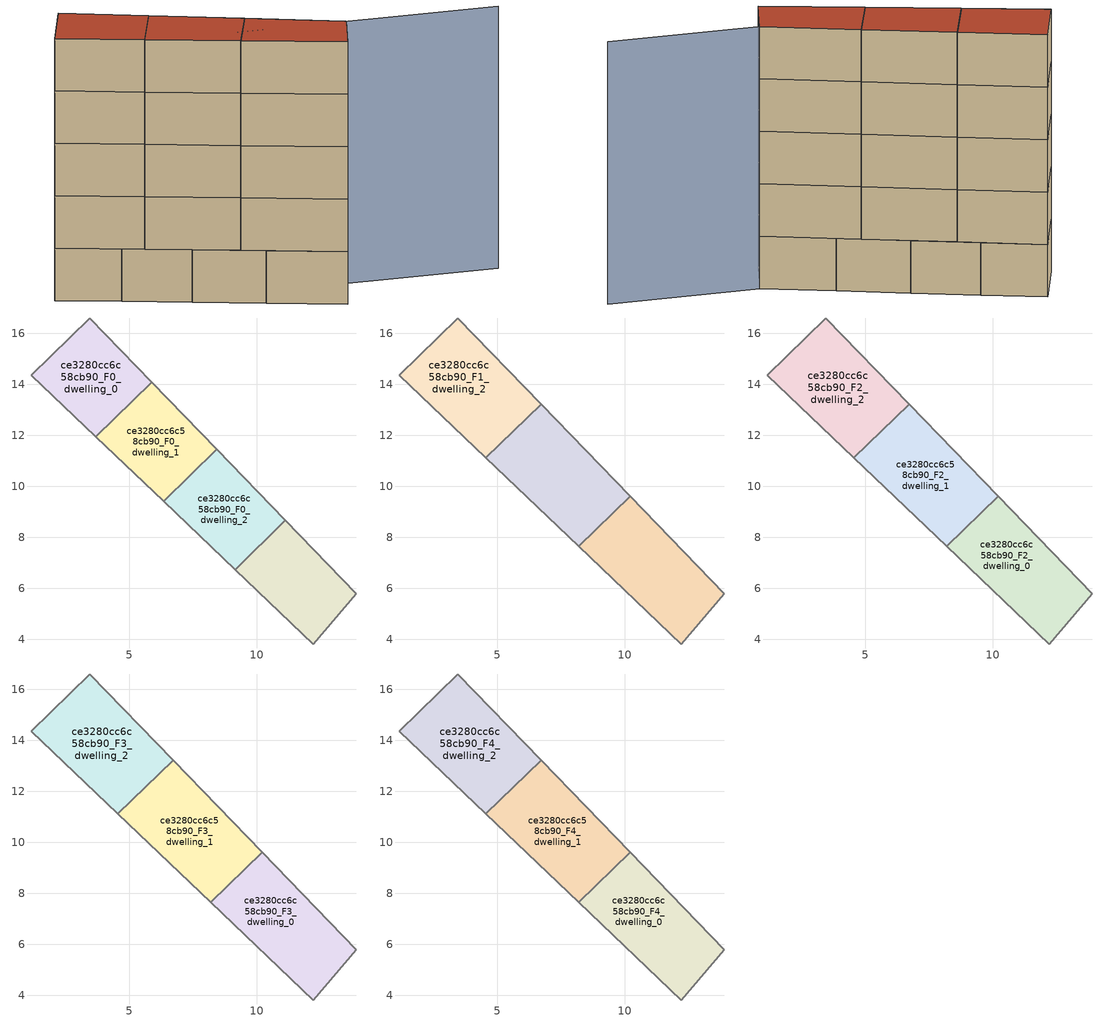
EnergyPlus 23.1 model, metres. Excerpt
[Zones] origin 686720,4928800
ce3280cc6c58cb90_F0_dwelling_0
 floor ground (EU_floor_Construction): 3.45,16.6 5.88,14.08 3.69,11.94 1.16,14.35 z0
 wall adiabatic (EU_wall_Construction): 5.88,14.08 3.45,16.6 1.16,14.35 3.69,11.94 z0:3
 wall to ce3280cc6c58cb90_F0_dwelling_1 (EU_wall_Construction): 3.69,11.94 5.88,14.08 z0:3
ce3280cc6c58cb90_F0_dwelling_1
 floor ground (EU_floor_Construction): 5.88,14.08 8.42,11.45 6.35,9.41 3.69,11.94 z0
 wall adiabatic (EU_wall_Construction): 8.42,11.45 5.88,14.08 / 3.69,11.94 6.35,9.41 z0:3
 wall to ce3280cc6c58cb90_F0_dwelling_2 (EU_wall_Construction): 6.35,9.41 8.42,11.45 z0:3
ce3280cc6c58cb90_F0_dwelling_2
 floor ground (EU_floor_Construction): 8.42,11.45 11.11,8.66 9.15,6.74 6.35,9.41 z0
 wall adiabatic (EU_wall_Construction): 11.11,8.66 8.42,11.45 / 6.35,9.41 9.15,6.74 z0:3
 wall to ce3280cc6c58cb90_F0_dwelling_3 (EU_wall_Construction): 9.15,6.74 11.11,8.66 z0:3
ce3280cc6c58cb90_F0_dwelling_3
 floor ground (EU_floor_Construction): 11.11,8.66 13.89,5.79 12.21,3.82 9.15,6.74 z0
 wall adiabatic (EU_wall_Construction): 9.15,6.74 12.21,3.82 13.89,5.79 11.11,8.66 z0:3
ce3280cc6c58cb90_F1_dwelling_0
 floor to ce3280cc6c58cb90_F0_dwelling_3 (EU_floor_Construction): 11.11,8.66 13.89,5.79 12.21,3.82 9.15,6.74 z3
 floor to ce3280cc6c58cb90_F0_dwelling_2 (EU_floor_Construction): 10.2,9.6 11.11,8.66 9.15,6.74 8.19,7.65 z3
 wall adiabatic (EU_wall_Construction): 8.19,7.65 12.21,3.82 13.89,5.79 10.2,9.6 z3:6
 wall to ce3280cc6c58cb90_F1_dwelling_1 (EU_wall_Construction): 10.2,9.6 8.19,7.65 z3:6
ce3280cc6c58cb90_F1_dwelling_1
 floor to ce3280cc6c58cb90_F0_dwelling_1 (EU_floor_Construction): 6.72,13.21 8.42,11.45 6.35,9.41 4.55,11.12 z3
 floor to ce3280cc6c58cb90_F0_dwelling_2 (EU_floor_Construction): 8.42,11.45 10.2,9.6 8.19,7.65 6.35,9.41 z3
 wall adiabatic (EU_wall_Construction): 10.2,9.6 6.72,13.21 / 4.55,11.12 8.19,7.65 z3:6
 wall to ce3280cc6c58cb90_F1_dwelling_2 (EU_wall_Construction): 6.72,13.21 4.55,11.12 z3:6
ce3280cc6c58cb90_F1_dwelling_2
 floor to ce3280cc6c58cb90_F0_dwelling_0 (EU_floor_Construction): 3.45,16.6 5.88,14.08 3.69,11.94 1.16,14.35 z3
 floor to ce3280cc6c58cb90_F0_dwelling_1 (EU_floor_Construction): 5.88,14.08 6.72,13.21 4.55,11.12 3.69,11.94 z3
 wall adiabatic (EU_wall_Construction): 6.72,13.21 3.45,16.6 1.16,14.35 4.55,11.12 z3:6
ce3280cc6c58cb90_F2_dwelling_0
 floor to ce3280cc6c58cb90_F1_dwelling_0 (EU_floor_Construction): 10.2,9.6 13.89,5.79 12.21,3.82 8.19,7.65 z6
 wall adiabatic (EU_wall_Construction): 8.19,7.65 12.21,3.82 13.89,5.79 10.2,9.6 z6:9
 wall to ce3280cc6c58cb90_F2_dwelling_1 (EU_wall_Construction): 10.2,9.6 8.19,7.65 z6:9
ce3280cc6c58cb90_F2_dwelling_1
 floor to ce3280cc6c58cb90_F1_dwelling_1 (EU_floor_Construction): 6.72,13.21 10.2,9.6 8.19,7.65 4.55,11.12 z6
 wall adiabatic (EU_wall_Construction): 10.2,9.6 6.72,13.21 / 4.55,11.12 8.19,7.65 z6:9
 wall to ce3280cc6c58cb90_F2_dwelling_2 (EU_wall_Construction): 6.72,13.21 4.55,11.12 z6:9
ce3280cc6c58cb90_F2_dwelling_2
 floor to ce3280cc6c58cb90_F1_dwelling_2 (EU_floor_Construction): 3.45,16.6 6.72,13.21 4.55,11.12 1.16,14.35 z6
 wall adiabatic (EU_wall_Construction): 6.72,13.21 3.45,16.6 1.16,14.35 4.55,11.12 z6:9
ce3280cc6c58cb90_F3_dwelling_0
 floor to ce3280cc6c58cb90_F2_dwelling_0 (EU_floor_Construction): 10.2,9.6 13.89,5.79 12.21,3.82 8.19,7.65 z9
 wall adiabatic (EU_wall_Construction): 8.19,7.65 12.21,3.82 13.89,5.79 10.2,9.6 z9:12
 wall to ce3280cc6c58cb90_F3_dwelling_1 (EU_wall_Construction): 10.2,9.6 8.19,7.65 z9:12
ce3280cc6c58cb90_F3_dwelling_1
 floor to ce3280cc6c58cb90_F2_dwelling_1 (EU_floor_Construction): 6.72,13.21 10.2,9.6 8.19,7.65 4.55,11.12 z9
 wall adiabatic (EU_wall_Construction): 10.2,9.6 6.72,13.21 / 4.55,11.12 8.19,7.65 z9:12
 wall to ce3280cc6c58cb90_F3_dwelling_2 (EU_wall_Construction): 6.72,13.21 4.55,11.12 z9:12
ce3280cc6c58cb90_F3_dwelling_2
 floor to ce3280cc6c58cb90_F2_dwelling_2 (EU_floor_Construction): 3.45,16.6 6.72,13.21 4.55,11.12 1.16,14.35 z9
 wall adiabatic (EU_wall_Construction): 6.72,13.21 3.45,16.6 1.16,14.35 4.55,11.12 z9:12
ce3280cc6c58cb90_F4_dwelling_0
 floor to ce3280cc6c58cb90_F3_dwelling_0 (EU_floor_Construction): 10.2,9.6 13.89,5.79 12.21,3.82 8.19,7.65 z12
 wall adiabatic (EU_wall_Construction): 8.19,7.65 12.21,3.82 13.89,5.79 10.2,9.6 z12:15
 wall to ce3280cc6c58cb90_F4_dwelling_1 (EU_wall_Construction): 10.2,9.6 8.19,7.65 z12:15
 roof outside (EU_roof_Construction): 12.21,3.82 13.89,5.79 10.2,9.6 8.19,7.65 z15
ce3280cc6c58cb90_F4_dwelling_1
 floor to ce3280cc6c58cb90_F3_dwelling_1 (EU_floor_Construction): 6.72,13.21 10.2,9.6 8.19,7.65 4.55,11.12 z12
 wall adiabatic (EU_wall_Construction): 10.2,9.6 6.72,13.21 / 4.55,11.12 8.19,7.65 z12:15
 wall to ce3280cc6c58cb90_F4_dwelling_2 (EU_wall_Construction): 6.72,13.21 4.55,11.12 z12:15
 roof outside (EU_roof_Construction): 10.2,9.6 6.72,13.21 4.55,11.12 8.19,7.65 z15
ce3280cc6c58cb90_F4_dwelling_2
 floor to ce3280cc6c58cb90_F3_dwelling_2 (EU_floor_Construction): 3.45,16.6 6.72,13.21 4.55,11.12 1.16,14.35 z12
 wall adiabatic (EU_wall_Construction): 6.72,13.21 3.45,16.6 1.16,14.35 4.55,11.12 z12:15
 roof outside (EU_roof_Construction): 6.72,13.21 3.45,16.6 1.16,14.35 4.55,11.12 z15
shading: 8.54,8.68 21.06,1.91 z0:15
[Building]
EU S2 Campaign: North Axis=0; Terrain=City; Solar Distribution=FullExterior
[Site:Location]
Bologna: Latitude=44.5; Longitude=11.25; Time Zone=1; Elevation=37
[SizingPeriod:WeatherFileDays]
AnnualSizingPeriod: Begin Month=1; Begin Day of Month=1; End Month=12; End Day of Month=31; Day of Week for Start Day=Monday; Use Weather File Daylight Saving Period=No; Use Weather File Rain and Snow Indicators=No
[MATERIAL]
EU_InternalMass_Material: Roughness=MediumRough; Thickness=0.1; Conductivity=1; Density=1800; Specific Heat=900; Thermal Absorptance=0.9; Solar Absorptance=0.7; Visible Absorptance=0.7
[MATERIAL:NOMASS] Roughness=MediumRough; Thermal Absorptance=0.9; Solar Absorptance=0.7; Visible Absorptance=0.7
Name | Thermal Resistance
EU_wall_NoMass | 0.905828
EU_roof_NoMass | 0.37593
EU_floor_NoMass | 0.67114
[CONSTRUCTION]
EU_wall_Construction: EU_wall_NoMass
EU_roof_Construction: EU_roof_NoMass
EU_floor_Construction: EU_floor_NoMass
EU_InternalMass_Construction: EU_InternalMass_Material
[ZONE] Type=1; Multiplier=1; Ceiling Height=autocalculate; Floor Area=autocalculate; Part of Total Floor Area=Yes
Name | Volume
ce3280cc6c58cb90_F0_dwelling_0 | 32.8477
ce3280cc6c58cb90_F1_dwelling_0; ce3280cc6c58cb90_F2_dwelling_0; ce3280cc6c58cb90_F3_dwelling_0; ce3280cc6c58cb90_F4_dwelling_0 | 43.7952
ce3280cc6c58cb90_F0_dwelling_1 | 32.8433
ce3280cc6c58cb90_F1_dwelling_1; ce3280cc6c58cb90_F2_dwelling_1; ce3280cc6c58cb90_F3_dwelling_1; ce3280cc6c58cb90_F4_dwelling_1 | 43.7937
ce3280cc6c58cb90_F0_dwelling_2 | 32.844
ce3280cc6c58cb90_F1_dwelling_2; ce3280cc6c58cb90_F2_dwelling_2; ce3280cc6c58cb90_F3_dwelling_2; ce3280cc6c58cb90_F4_dwelling_2 | 43.7981
ce3280cc6c58cb90_F0_dwelling_3 | 32.8425
[INTERNALMASS] Construction=EU_InternalMass_Construction
Name | Zone or ZoneList | Surface Area
ce3280cc6c58cb90_F0_dwelling_0_EU_InternalMass | ce3280cc6c58cb90_F0_dwelling_0 | 10.9495
ce3280cc6c58cb90_F0_dwelling_1_EU_InternalMass | ce3280cc6c58cb90_F0_dwelling_1 | 10.9478
ce3280cc6c58cb90_F0_dwelling_2_EU_InternalMass | ce3280cc6c58cb90_F0_dwelling_2 | 10.9481
ce3280cc6c58cb90_F0_dwelling_3_EU_InternalMass | ce3280cc6c58cb90_F0_dwelling_3 | 10.9477
ce3280cc6c58cb90_F1_dwelling_0_EU_InternalMass | ce3280cc6c58cb90_F1_dwelling_0 | 14.5985
ce3280cc6c58cb90_F1_dwelling_1_EU_InternalMass | ce3280cc6c58cb90_F1_dwelling_1 | 14.5975
ce3280cc6c58cb90_F1_dwelling_2_EU_InternalMass | ce3280cc6c58cb90_F1_dwelling_2 | 14.5997
ce3280cc6c58cb90_F2_dwelling_0_EU_InternalMass | ce3280cc6c58cb90_F2_dwelling_0 | 14.5985
ce3280cc6c58cb90_F2_dwelling_1_EU_InternalMass | ce3280cc6c58cb90_F2_dwelling_1 | 14.5975
ce3280cc6c58cb90_F2_dwelling_2_EU_InternalMass | ce3280cc6c58cb90_F2_dwelling_2 | 14.5997
ce3280cc6c58cb90_F3_dwelling_0_EU_InternalMass | ce3280cc6c58cb90_F3_dwelling_0 | 14.5985
ce3280cc6c58cb90_F3_dwelling_1_EU_InternalMass | ce3280cc6c58cb90_F3_dwelling_1 | 14.5975
ce3280cc6c58cb90_F3_dwelling_2_EU_InternalMass | ce3280cc6c58cb90_F3_dwelling_2 | 14.5997
ce3280cc6c58cb90_F4_dwelling_0_EU_InternalMass | ce3280cc6c58cb90_F4_dwelling_0 | 14.5985
ce3280cc6c58cb90_F4_dwelling_1_EU_InternalMass | ce3280cc6c58cb90_F4_dwelling_1 | 14.5975
ce3280cc6c58cb90_F4_dwelling_2_EU_InternalMass | ce3280cc6c58cb90_F4_dwelling_2 | 14.5997
[OTHEREQUIPMENT] Fuel Type=Electricity; Design Level Calculation Method=Watts/Area; Power per Zone Floor Area=1; Fraction Latent=0; Fraction Radiant=0; Fraction Lost=0; Carbon Dioxide Generation Rate=0; EndUse Subcategory=EU_Step8_InternalGains
Name | Zone or ZoneList or Space or SpaceList | Schedule
EU_Step8_InternalGain_ce3280cc6c58cb90_F0_dwelling_0_f000 | ce3280cc6c58cb90_F0_dwelling_0 | EU_Step8_GainSchedule_ce3280cc6c58cb90_F0_dwelling_0_f000
EU_Step8_InternalGain_ce3280cc6c58cb90_F0_dwelling_1_f000 | ce3280cc6c58cb90_F0_dwelling_1 | EU_Step8_GainSchedule_ce3280cc6c58cb90_F0_dwelling_1_f000
EU_Step8_InternalGain_ce3280cc6c58cb90_F0_dwelling_2_f000 | ce3280cc6c58cb90_F0_dwelling_2 | EU_Step8_GainSchedule_ce3280cc6c58cb90_F0_dwelling_2_f000
EU_Step8_InternalGain_ce3280cc6c58cb90_F0_dwelling_3_f000 | ce3280cc6c58cb90_F0_dwelling_3 | EU_Step8_GainSchedule_ce3280cc6c58cb90_F0_dwelling_3_f000
EU_Step8_InternalGain_ce3280cc6c58cb90_F1_dwelling_0_f000 | ce3280cc6c58cb90_F1_dwelling_0 | EU_Step8_GainSchedule_ce3280cc6c58cb90_F1_dwelling_0_f000
EU_Step8_InternalGain_ce3280cc6c58cb90_F1_dwelling_1_f000 | ce3280cc6c58cb90_F1_dwelling_1 | EU_Step8_GainSchedule_ce3280cc6c58cb90_F1_dwelling_1_f000
EU_Step8_InternalGain_ce3280cc6c58cb90_F1_dwelling_2_f000 | ce3280cc6c58cb90_F1_dwelling_2 | EU_Step8_GainSchedule_ce3280cc6c58cb90_F1_dwelling_2_f000
EU_Step8_InternalGain_ce3280cc6c58cb90_F2_dwelling_0_f000 | ce3280cc6c58cb90_F2_dwelling_0 | EU_Step8_GainSchedule_ce3280cc6c58cb90_F2_dwelling_0_f000
EU_Step8_InternalGain_ce3280cc6c58cb90_F2_dwelling_1_f000 | ce3280cc6c58cb90_F2_dwelling_1 | EU_Step8_GainSchedule_ce3280cc6c58cb90_F2_dwelling_1_f000
EU_Step8_InternalGain_ce3280cc6c58cb90_F2_dwelling_2_f000 | ce3280cc6c58cb90_F2_dwelling_2 | EU_Step8_GainSchedule_ce3280cc6c58cb90_F2_dwelling_2_f000
EU_Step8_InternalGain_ce3280cc6c58cb90_F3_dwelling_0_f000 | ce3280cc6c58cb90_F3_dwelling_0 | EU_Step8_GainSchedule_ce3280cc6c58cb90_F3_dwelling_0_f000
EU_Step8_InternalGain_ce3280cc6c58cb90_F3_dwelling_1_f000 | ce3280cc6c58cb90_F3_dwelling_1 | EU_Step8_GainSchedule_ce3280cc6c58cb90_F3_dwelling_1_f000
EU_Step8_InternalGain_ce3280cc6c58cb90_F3_dwelling_2_f000 | ce3280cc6c58cb90_F3_dwelling_2 | EU_Step8_GainSchedule_ce3280cc6c58cb90_F3_dwelling_2_f000
EU_Step8_InternalGain_ce3280cc6c58cb90_F4_dwelling_0_f000 | ce3280cc6c58cb90_F4_dwelling_0 | EU_Step8_GainSchedule_ce3280cc6c58cb90_F4_dwelling_0_f000
EU_Step8_InternalGain_ce3280cc6c58cb90_F4_dwelling_1_f000 | ce3280cc6c58cb90_F4_dwelling_1 | EU_Step8_GainSchedule_ce3280cc6c58cb90_F4_dwelling_1_f000
EU_Step8_InternalGain_ce3280cc6c58cb90_F4_dwelling_2_f000 | ce3280cc6c58cb90_F4_dwelling_2 | EU_Step8_GainSchedule_ce3280cc6c58cb90_F4_dwelling_2_f000
[ZONEVENTILATION:DESIGNFLOWRATE] Schedule=EU_AlwaysOn; Design Flow Rate Calculation Method=AirChanges/Hour; Air Changes per Hour=0.73129; Ventilation Type=Natural; Fan Pressure Rise=0; Fan Total Efficiency=1; Constant Term Coefficient=1; Temperature Term Coefficient=0; Velocity Term Coefficient=0; Velocity Squared Term Coefficient=0; Minimum Indoor Temperature=-100; Maximum Indoor Temperature=100; Delta Temperature=-100; Minimum Outdoor Temperature=-100; Maximum Outdoor Temperature=100; Maximum Wind Speed=40
Name | Zone or ZoneList or Space or SpaceList
EU_ConstantAir_ce3280cc6c58cb90_F0_dwelling_0 | ce3280cc6c58cb90_F0_dwelling_0
EU_ConstantAir_ce3280cc6c58cb90_F0_dwelling_1 | ce3280cc6c58cb90_F0_dwelling_1
EU_ConstantAir_ce3280cc6c58cb90_F0_dwelling_2 | ce3280cc6c58cb90_F0_dwelling_2
EU_ConstantAir_ce3280cc6c58cb90_F0_dwelling_3 | ce3280cc6c58cb90_F0_dwelling_3
EU_ConstantAir_ce3280cc6c58cb90_F1_dwelling_0 | ce3280cc6c58cb90_F1_dwelling_0
EU_ConstantAir_ce3280cc6c58cb90_F1_dwelling_1 | ce3280cc6c58cb90_F1_dwelling_1
EU_ConstantAir_ce3280cc6c58cb90_F1_dwelling_2 | ce3280cc6c58cb90_F1_dwelling_2
EU_ConstantAir_ce3280cc6c58cb90_F2_dwelling_0 | ce3280cc6c58cb90_F2_dwelling_0
EU_ConstantAir_ce3280cc6c58cb90_F2_dwelling_1 | ce3280cc6c58cb90_F2_dwelling_1
EU_ConstantAir_ce3280cc6c58cb90_F2_dwelling_2 | ce3280cc6c58cb90_F2_dwelling_2
EU_ConstantAir_ce3280cc6c58cb90_F3_dwelling_0 | ce3280cc6c58cb90_F3_dwelling_0
EU_ConstantAir_ce3280cc6c58cb90_F3_dwelling_1 | ce3280cc6c58cb90_F3_dwelling_1
EU_ConstantAir_ce3280cc6c58cb90_F3_dwelling_2 | ce3280cc6c58cb90_F3_dwelling_2
EU_ConstantAir_ce3280cc6c58cb90_F4_dwelling_0 | ce3280cc6c58cb90_F4_dwelling_0
EU_ConstantAir_ce3280cc6c58cb90_F4_dwelling_1 | ce3280cc6c58cb90_F4_dwelling_1
EU_ConstantAir_ce3280cc6c58cb90_F4_dwelling_2 | ce3280cc6c58cb90_F4_dwelling_2
[HVACTEMPLATE:THERMOSTAT] Constant Heating Setpoint=20; Constant Cooling Setpoint=50
EU_HeatOnly_ce3280cc6c58cb90_F0_dwelling_0; EU_HeatOnly_ce3280cc6c58cb90_F0_dwelling_1; EU_HeatOnly_ce3280cc6c58cb90_F0_dwelling_2; EU_HeatOnly_ce3280cc6c58cb90_F0_dwelling_3; EU_HeatOnly_ce3280cc6c58cb90_F1_dwelling_0; EU_HeatOnly_ce3280cc6c58cb90_F1_dwelling_1; EU_HeatOnly_ce3280cc6c58cb90_F1_dwelling_2; EU_HeatOnly_ce3280cc6c58cb90_F2_dwelling_0; EU_HeatOnly_ce3280cc6c58cb90_F2_dwelling_1; EU_HeatOnly_ce3280cc6c58cb90_F2_dwelling_2; EU_HeatOnly_ce3280cc6c58cb90_F3_dwelling_0; EU_HeatOnly_ce3280cc6c58cb90_F3_dwelling_1; EU_HeatOnly_ce3280cc6c58cb90_F3_dwelling_2; EU_HeatOnly_ce3280cc6c58cb90_F4_dwelling_0; EU_HeatOnly_ce3280cc6c58cb90_F4_dwelling_1; EU_HeatOnly_ce3280cc6c58cb90_F4_dwelling_2
[HVACTEMPLATE:ZONE:IDEALLOADSAIRSYSTEM] System Availability Schedule=EU_AlwaysOn; Maximum Heating Supply Air Temperature=50; Minimum Cooling Supply Air Temperature=13; Maximum Heating Supply Air Humidity Ratio=0.0156; Minimum Cooling Supply Air Humidity Ratio=0.0077; Heating Limit=NoLimit; Cooling Limit=NoLimit; Heating Availability Schedule=EU_AlwaysOn; Cooling Availability Schedule=EU_CoolingOff; Dehumidification Control Type=ConstantSensibleHeatRatio; Cooling Sensible Heat Ratio=0.7; Dehumidification Setpoint=60; Humidification Control Type=None; Humidification Setpoint=30; Outdoor Air Method=None; Outdoor Air Flow Rate per Person=0.00944; Outdoor Air Flow Rate per Zone Floor Area=0; Outdoor Air Flow Rate per Zone=0; Demand Controlled Ventilation Type=None; Outdoor Air Economizer Type=NoEconomizer; Heat Recovery Type=None; Sensible Heat Recovery Effectiveness=0.7; Latent Heat Recovery Effectiveness=0.65
Name | Template Thermostat
ce3280cc6c58cb90_F0_dwelling_0 | EU_HeatOnly_ce3280cc6c58cb90_F0_dwelling_0
ce3280cc6c58cb90_F0_dwelling_1 | EU_HeatOnly_ce3280cc6c58cb90_F0_dwelling_1
ce3280cc6c58cb90_F0_dwelling_2 | EU_HeatOnly_ce3280cc6c58cb90_F0_dwelling_2
ce3280cc6c58cb90_F0_dwelling_3 | EU_HeatOnly_ce3280cc6c58cb90_F0_dwelling_3
ce3280cc6c58cb90_F1_dwelling_0 | EU_HeatOnly_ce3280cc6c58cb90_F1_dwelling_0
ce3280cc6c58cb90_F1_dwelling_1 | EU_HeatOnly_ce3280cc6c58cb90_F1_dwelling_1
ce3280cc6c58cb90_F1_dwelling_2 | EU_HeatOnly_ce3280cc6c58cb90_F1_dwelling_2
ce3280cc6c58cb90_F2_dwelling_0 | EU_HeatOnly_ce3280cc6c58cb90_F2_dwelling_0
ce3280cc6c58cb90_F2_dwelling_1 | EU_HeatOnly_ce3280cc6c58cb90_F2_dwelling_1
ce3280cc6c58cb90_F2_dwelling_2 | EU_HeatOnly_ce3280cc6c58cb90_F2_dwelling_2
ce3280cc6c58cb90_F3_dwelling_0 | EU_HeatOnly_ce3280cc6c58cb90_F3_dwelling_0
ce3280cc6c58cb90_F3_dwelling_1 | EU_HeatOnly_ce3280cc6c58cb90_F3_dwelling_1
ce3280cc6c58cb90_F3_dwelling_2 | EU_HeatOnly_ce3280cc6c58cb90_F3_dwelling_2
ce3280cc6c58cb90_F4_dwelling_0 | EU_HeatOnly_ce3280cc6c58cb90_F4_dwelling_0
ce3280cc6c58cb90_F4_dwelling_1 | EU_HeatOnly_ce3280cc6c58cb90_F4_dwelling_1
ce3280cc6c58cb90_F4_dwelling_2 | EU_HeatOnly_ce3280cc6c58cb90_F4_dwelling_2
[SIZING:ZONE] Zone Cooling Design Supply Air Temperature Input Method=SupplyAirTemperature; Zone Cooling Design Supply Air Temperature=13; Zone Heating Design Supply Air Temperature Input Method=SupplyAirTemperature; Zone Heating Design Supply Air Temperature=50; Zone Cooling Design Supply Air Humidity Ratio=0.008; Zone Heating Design Supply Air Humidity Ratio=0.008; Cooling Design Air Flow Method=DesignDay; Cooling Design Air Flow Rate=0; Cooling Minimum Air Flow per Zone Floor Area=0.000762; Cooling Minimum Air Flow=0; Cooling Minimum Air Flow Fraction=0.2; Heating Design Air Flow Method=DesignDay; Heating Design Air Flow Rate=0; Heating Maximum Air Flow per Zone Floor Area=0.002032; Heating Maximum Air Flow=0.141576; Heating Maximum Air Flow Fraction=0.3; Account for Dedicated Outdoor Air System=No; Dedicated Outdoor Air System Control Strategy=NeutralSupplyAir; Dedicated Outdoor Air Low Setpoint Temperature for Design=autosize; Dedicated Outdoor Air High Setpoint Temperature for Design=autosize; Zone Load Sizing Method=Sensible Load Only No Latent Load; Zone Latent Cooling Design Supply Air Humidity Ratio Input Method=HumidityRatioDifference; Zone Cooling Design Supply Air Humidity Ratio Difference=0.005; Zone Latent Heating Design Supply Air Humidity Ratio Input Method=HumidityRatioDifference; Zone Humidification Design Supply Air Humidity Ratio Difference=0.005
ce3280cc6c58cb90_F0_dwelling_0; ce3280cc6c58cb90_F0_dwelling_1; ce3280cc6c58cb90_F0_dwelling_2; ce3280cc6c58cb90_F0_dwelling_3; ce3280cc6c58cb90_F1_dwelling_0; ce3280cc6c58cb90_F1_dwelling_1; ce3280cc6c58cb90_F1_dwelling_2; ce3280cc6c58cb90_F2_dwelling_0; ce3280cc6c58cb90_F2_dwelling_1; ce3280cc6c58cb90_F2_dwelling_2; ce3280cc6c58cb90_F3_dwelling_0; ce3280cc6c58cb90_F3_dwelling_1; ce3280cc6c58cb90_F3_dwelling_2; ce3280cc6c58cb90_F4_dwelling_0; ce3280cc6c58cb90_F4_dwelling_1; ce3280cc6c58cb90_F4_dwelling_2
[SCHEDULE:CONSTANT]
Name | Hourly Value
EU_AlwaysOn | 1
EU_CoolingOff | 0
[SCHEDULE:FILE] Column Number=1; Rows to Skip at Top=0; Number of Hours of Data=8760; Column Separator=Comma; Interpolate to Timestep=No; Minutes per Item=60; Adjust Schedule for Daylight Savings=Yes
Name | File
EU_Step8_GainSchedule_ce3280cc6c58cb90_F0_dwelling_0_f000 | ../../schedules/ce3280cc6c58cb90/ce3280cc6c58cb90_F0_dwelling_0_f000_gain.csv
EU_Step8_GainSchedule_ce3280cc6c58cb90_F0_dwelling_1_f000 | ../../schedules/ce3280cc6c58cb90/ce3280cc6c58cb90_F0_dwelling_1_f000_gain.csv
EU_Step8_GainSchedule_ce3280cc6c58cb90_F0_dwelling_2_f000 | ../../schedules/ce3280cc6c58cb90/ce3280cc6c58cb90_F0_dwelling_2_f000_gain.csv
EU_Step8_GainSchedule_ce3280cc6c58cb90_F0_dwelling_3_f000 | ../../schedules/ce3280cc6c58cb90/ce3280cc6c58cb90_F0_dwelling_3_f000_gain.csv
EU_Step8_GainSchedule_ce3280cc6c58cb90_F1_dwelling_0_f000 | ../../schedules/ce3280cc6c58cb90/ce3280cc6c58cb90_F1_dwelling_0_f000_gain.csv
EU_Step8_GainSchedule_ce3280cc6c58cb90_F1_dwelling_1_f000 | ../../schedules/ce3280cc6c58cb90/ce3280cc6c58cb90_F1_dwelling_1_f000_gain.csv
EU_Step8_GainSchedule_ce3280cc6c58cb90_F1_dwelling_2_f000 | ../../schedules/ce3280cc6c58cb90/ce3280cc6c58cb90_F1_dwelling_2_f000_gain.csv
EU_Step8_GainSchedule_ce3280cc6c58cb90_F2_dwelling_0_f000 | ../../schedules/ce3280cc6c58cb90/ce3280cc6c58cb90_F2_dwelling_0_f000_gain.csv
EU_Step8_GainSchedule_ce3280cc6c58cb90_F2_dwelling_1_f000 | ../../schedules/ce3280cc6c58cb90/ce3280cc6c58cb90_F2_dwelling_1_f000_gain.csv
EU_Step8_GainSchedule_ce3280cc6c58cb90_F2_dwelling_2_f000 | ../../schedules/ce3280cc6c58cb90/ce3280cc6c58cb90_F2_dwelling_2_f000_gain.csv
EU_Step8_GainSchedule_ce3280cc6c58cb90_F3_dwelling_0_f000 | ../../schedules/ce3280cc6c58cb90/ce3280cc6c58cb90_F3_dwelling_0_f000_gain.csv
EU_Step8_GainSchedule_ce3280cc6c58cb90_F3_dwelling_1_f000 | ../../schedules/ce3280cc6c58cb90/ce3280cc6c58cb90_F3_dwelling_1_f000_gain.csv
EU_Step8_GainSchedule_ce3280cc6c58cb90_F3_dwelling_2_f000 | ../../schedules/ce3280cc6c58cb90/ce3280cc6c58cb90_F3_dwelling_2_f000_gain.csv
EU_Step8_GainSchedule_ce3280cc6c58cb90_F4_dwelling_0_f000 | ../../schedules/ce3280cc6c58cb90/ce3280cc6c58cb90_F4_dwelling_0_f000_gain.csv
EU_Step8_GainSchedule_ce3280cc6c58cb90_F4_dwelling_1_f000 | ../../schedules/ce3280cc6c58cb90/ce3280cc6c58cb90_F4_dwelling_1_f000_gain.csv
EU_Step8_GainSchedule_ce3280cc6c58cb90_F4_dwelling_2_f000 | ../../schedules/ce3280cc6c58cb90/ce3280cc6c58cb90_F4_dwelling_2_f000_gain.csv
